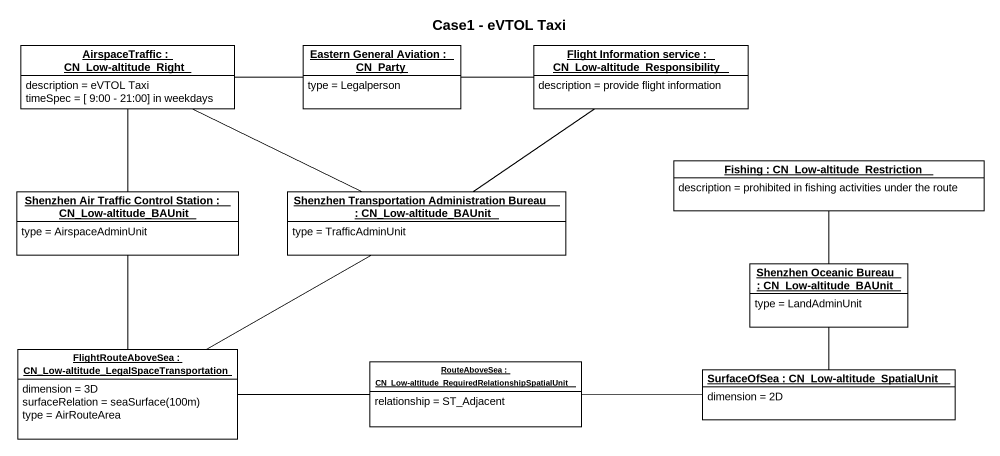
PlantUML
@startuml
title Case1 - eVTOL Taxi
hide circle
hide empty members
object "AirspaceTraffic : CN_Low-altitude_Right" as AirspaceTraffic #FFFFFF {
  description = eVTOL Taxi
  timeSpec = [ 9:00 - 21:00] in weekdays
}
object "Eastern General Aviation : CN_Party" as Eastern_General_Aviation #FFFFFF {
  type = Legalperson
}
object "Flight Information service : CN_Low-altitude_Responsibility" as Flight_Information_service #FFFFFF {
  description = provide flight information
}
object "Fishing : CN_Low-altitude_Restriction" as Fishing #FFFFFF {
  description = prohibited in fishing activities under the route
}
object "Shenzhen Air Traffic Control Station : CN_Low-altitude_BAUnit" as Shenzhen_Air_Traffic #FFFFFF {
  type = AirspaceAdminUnit
}
object "Shenzhen Transportation Administration Bureau : CN_Low-altitude_BAUnit" as Shenzhen_Transportation #FFFFFF {
  type = TrafficAdminUnit
}
object "Shenzhen Oceanic Bureau : CN_Low-altitude_BAUnit" as Shenzhen_Oceanic_Bureau #FFFFFF {
  type = LandAdminUnit
}
object "FlightRouteAboveSea : CN_Low-altitude_LegalSpaceTransportation" as FlightRouteAboveSea #FFFFFF {
  dimension = 3D
  surfaceRelation = seaSurface(100m)
  type = AirRouteArea
}
object "RouteAboveSea : CN_Low-altitude_RequiredRelationshipSpatialUnit" as RouteAboveSea #FFFFFF {
  relationship = ST_Adjacent
}
object "SurfaceOfSea : CN_Low-altitude_SpatialUnit" as SurfaceOfSea #FFFFFF {
  dimension = 2D
}
Eastern_General_Aviation -left- AirspaceTraffic
Flight_Information_service -left- Eastern_General_Aviation
Fishing -- Shenzhen_Oceanic_Bureau
Shenzhen_Air_Traffic -up- AirspaceTraffic
Shenzhen_Transportation -left- AirspaceTraffic
Shenzhen_Transportation -up- Flight_Information_service
Shenzhen_Oceanic_Bureau -- SurfaceOfSea
FlightRouteAboveSea -up- Shenzhen_Air_Traffic
FlightRouteAboveSea -right- Shenzhen_Transportation
FlightRouteAboveSea -right- RouteAboveSea
SurfaceOfSea -left- RouteAboveSea
@enduml
